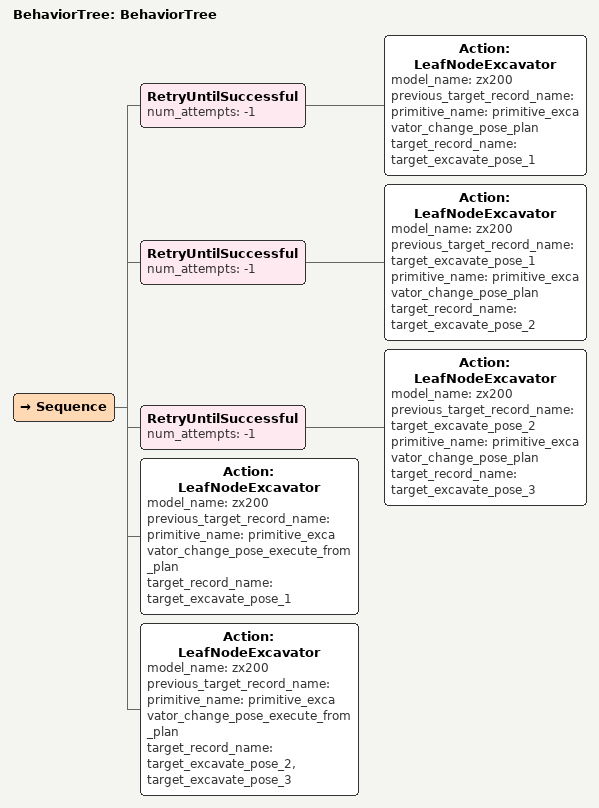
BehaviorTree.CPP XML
<?xml version="1.0"?>
<root main_tree_to_execute="BehaviorTree">
    <BehaviorTree ID="BehaviorTree">
        <Sequence>
            <RetryUntilSuccessful num_attempts="-1">
                <Action ID="LeafNodeExcavator" model_name="zx200" previous_target_record_name="" primitive_name="primitive_excavator_change_pose_plan" target_record_name="target_excavate_pose_1"/>
            </RetryUntilSuccessful>
            <RetryUntilSuccessful num_attempts="-1">
                <Action ID="LeafNodeExcavator" model_name="zx200" previous_target_record_name="target_excavate_pose_1" primitive_name="primitive_excavator_change_pose_plan" target_record_name="target_excavate_pose_2"/>
            </RetryUntilSuccessful>
            <RetryUntilSuccessful num_attempts="-1">
                <Action ID="LeafNodeExcavator" model_name="zx200" previous_target_record_name="target_excavate_pose_2" primitive_name="primitive_excavator_change_pose_plan" target_record_name="target_excavate_pose_3"/>
            </RetryUntilSuccessful>
            <Action ID="LeafNodeExcavator" model_name="zx200" previous_target_record_name="" primitive_name="primitive_excavator_change_pose_execute_from_plan" target_record_name="target_excavate_pose_1"/>
            <Action ID="LeafNodeExcavator" model_name="zx200" previous_target_record_name="" primitive_name="primitive_excavator_change_pose_execute_from_plan" target_record_name="target_excavate_pose_2, target_excavate_pose_3"/>
        </Sequence>
    </BehaviorTree>
</root>
